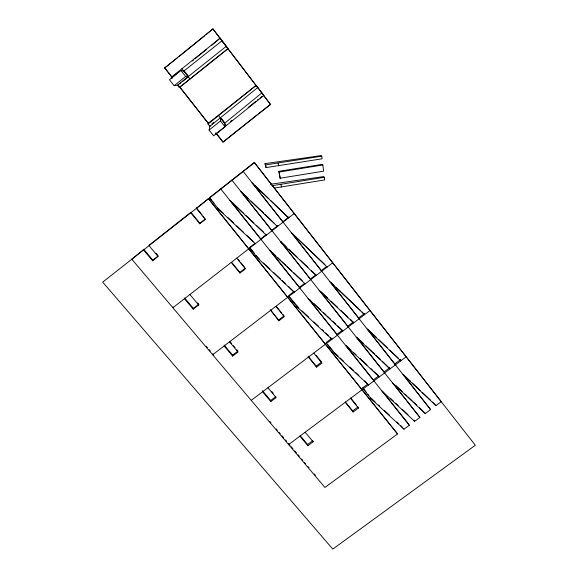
<?xml version="1.0" encoding="UTF-8"?>
<svg xmlns="http://www.w3.org/2000/svg" width="578" height="578" viewBox="0 0 578 578"><rect width="100%" height="100%" fill="white"/><g stroke="black" fill="none" stroke-linecap="round" stroke-linejoin="round"><path stroke-width="0.87" d="M255.281 243.757L218.433 209.12L217.328 207.278M172.193 78.485L171.261 77.3L220.204 38.112L211.823 45.192M215.919 133.121L215.861 133.98L263.893 95.384L256.22 85.334L208.21 123.324L208.029 124.032L209.843 126.336L257.694 87.589M222.01 40.807L183.775 71.08M403.162 374.775L435.913 405.64L441.252 401.703L254.277 162.418L209.554 197.618L218.433 209.12M184.476 298.725L193.254 309.187L198.673 304.996L198.745 304.209L197.654 302.901M199.764 223.765L199.836 223.252L190.913 212.292L190.812 212.776L199.764 223.765L205.306 219.423L196.361 208.398L208.333 198.579L397.541 433.941L324.944 487.478L131.813 259.211L143.806 249.371L152.838 260.136L152.606 260.779L143.539 249.978L143.806 249.371M205.306 219.423L205.356 218.918L199.836 223.252M193.254 309.187L193.348 308.385L198.745 304.209M224.495 122.471L225.001 126.792L213.643 135.823L209.099 130.057L209.995 125.592M173.032 306.94L172.873 307.734L248.547 248.988L248.446 248.388M226.229 46.334L177.46 85.183L179.317 87.538L228.028 48.697L220.204 38.112M171.688 76.896L164.658 67.958L212.928 28.9L270.526 104.408L222.992 142.116L215.804 132.976M164.658 67.958L177.395 57.843M178.79 56.709L204.583 35.836M205.978 34.709L212.928 28.9M178.306 72.243L172.02 77.322L171.261 77.3M192.272 60.972L193.666 59.845M195.061 58.718L206.238 49.701M184.49 71.224L180.957 70.494L169.47 79.764L174.159 85.71L178.429 85.031M174.159 85.71L185.632 76.462L188.132 76.614M179.52 83.955L180.914 82.827M182.308 81.708L187.893 77.206M179.317 87.538L228.1 48.458M224.596 123.309L261.791 92.957M208.029 124.032L256.22 85.334M212.09 123.786L213.47 122.688M212.097 123.916L213.499 122.796M209.099 130.057L220.471 121.004L220.377 117.392M230.622 121.431L232.024 120.311M248.135 107.508L255.837 101.381M257.239 100.269L258.641 99.156M260.042 98.036L262.145 96.367M222.992 142.116L256.921 114.979M258.337 113.859L270.526 104.408M190.913 212.292L149.276 245.072L149.023 245.664L158.076 256.48L152.606 260.779M254.399 162.714L102.696 282.129L332.798 549.1L475.304 445.255L254.277 162.418M152.838 260.136L158.293 255.852M288.754 286.688L294.209 292.287L258.395 258.763L249.761 248.041L249.653 247.449L255.158 243.172M260.815 239.458L260.664 238.895L266.191 234.61M271.898 230.853L271.711 230.319L277.946 225.485M283.01 222.227L282.786 221.721L289.036 216.866M249.761 248.041L294.166 213.571L293.899 213.094M236.742 258.149L245.404 268.821L239.928 273.062L239.856 272.382L245.318 268.156M293.949 291.543L288.501 295.719L288.747 296.471L297.106 306.867L331.931 339.322L330.24 337.212M299.679 288.097L299.397 287.367L304.866 283.184L305.155 283.899L269.42 250.231M310.646 279.694L310.328 279.001L315.805 274.803L311.282 270.511M321.643 271.27L321.289 270.605L326.78 266.393M288.747 296.471L332.668 262.824L332.278 262.181M229.509 341.844L238.013 352.009L232.652 356.099L232.609 355.152L237.948 351.07L236.821 349.719M275.865 306.34L284.26 316.679L278.834 320.826L278.632 319.988L284.036 315.863L282.924 314.49M331.909 338.159L326.158 342.508L326.527 343.411L334.633 353.49L368.511 384.934L364.761 380.888M337.342 335.233L336.945 334.359L342.349 330.269L337.769 325.978M348.194 327.025L347.754 326.18L353.18 322.076L353.635 322.914L318.962 290.178M359.075 318.803L358.598 317.979L364.711 313.355M251.228 400.352L325.335 344.315L324.973 343.404M326.527 343.411L369.985 310.552L369.472 309.757M267.91 387.737L276.154 397.585L270.851 401.587L270.677 400.496L275.959 396.508M313.782 353.05L321.924 363.078L316.556 367.124L316.224 366.149L321.57 362.11L316.166 355.448M382.882 391.848L408.668 424.122L409.296 425.271L403.993 429.179L371.025 398.704L362.681 387.889L367.659 384.168M378.344 376.191L373.352 379.919L373.865 380.938M384.601 372.918L384.045 371.929L389.767 367.659M400.511 359.632L394.774 363.916L395.366 364.884M363.165 388.929L406.168 356.821L405.532 355.882M307.901 445.703L307.604 444.489L312.835 440.595L313.146 441.794L307.901 445.703L299.888 436.166M353.136 412.027L352.688 410.915L357.984 406.97L358.447 408.068L353.136 412.027L345.225 402.317M381.711 390.75L414.607 421.355L419.917 417.432L394.109 384.608M392.419 382.773L425.242 413.508L430.574 409.578L403.133 374.53M274.297 188.074L324.699 179.924L324.374 177.294L323.615 176.579L270.569 184.259M280.171 178.219L323.622 171.153L322.864 164.99L322.112 164.362L278.899 171.334L280.171 178.219L278.899 171.334M272.166 185.69L324.374 177.294M279.333 172.013L322.864 164.99M265.006 163.653L265.678 164.911L321.773 156.154L322.105 158.806L266.053 167.584L265.006 163.653L321.028 155.59L321.773 156.154M371.177 398.235L375.122 401.883M378.409 404.925L379.724 406.139M384.327 410.394L389.579 415.257M396.811 421.94L398.784 423.768M400.756 425.589L403.993 429.179M334.893 353.158L338.144 356.171M340.088 357.984L343.332 360.997M349.827 367.023L353.722 370.643M355.672 372.449L358.916 375.462M289.614 297.099L298.804 307.908M302.077 310.964L308.63 317.069M313.868 321.953L318.449 326.223M321.722 329.279L323.687 331.107M325.652 332.942L328.275 335.385M390.345 398.249L393.625 401.298M395.598 403.133L398.22 405.568M402.151 409.231L408.054 414.729M346.294 345.651L350.832 349.892M353.425 352.313L356.019 354.733M359.906 358.367L367.03 365.029M370.917 368.663L372.218 369.869M373.511 371.083L378.048 375.324M345.427 345.348L379.233 376.928L378.691 375.924M309.671 299.614L310.978 300.842M313.594 303.291L320.783 310.039M323.398 312.488L326.006 314.945M327.314 316.166L330.58 319.237M332.545 321.072L335.811 324.142M308.016 298.53L342.768 331.129L342.342 330.269M395.764 385.432L402.31 391.559M404.925 394.008L406.89 395.851M408.198 397.079L412.128 400.756M413.436 401.977L416.709 405.041M419.325 407.497L425.242 413.508M256.105 255.462L259.558 259.349M263.445 262.997L269.94 269.073M273.835 272.715L280.323 278.791M282.266 280.612L285.51 283.654M357.081 337.523L363.548 343.607M366.134 346.034L374.537 353.938M375.83 355.159L380.36 359.415M382.296 361.236L389.984 368.901L356.258 337.184M218.433 208.658L223.679 213.585M227.616 217.285L233.519 222.833M236.799 225.911L243.352 232.081M246.633 235.159L253.193 241.322M321.224 291.904L327.74 298.067M331.006 301.145L337.523 307.301M340.782 310.379L347.956 317.156M350.564 319.62L353.172 322.083M403.849 375.014L410.38 381.169M412.338 383.012L420.177 390.403M422.135 392.245L430.617 400.251M432.582 402.093L435.913 405.64M270.54 250.852L275.72 255.729M277.664 257.564L280.901 260.613M282.194 261.834L286.081 265.497M287.374 266.711L291.912 270.988M293.855 272.816L302.272 280.749M280.908 241.712L286.081 246.618M289.311 249.682L297.063 257.029M300.293 260.093L308.052 267.448M280.482 241.669L316.137 275.489L315.805 274.803M367.897 329.366L376.285 337.306M378.865 339.748L387.253 347.689M389.832 350.131L398.213 358.071M367.109 329.005L400.764 360.853L400.149 359.899M230.853 201.18L243.938 213.564M245.903 215.421L253.749 222.848M256.372 225.326L263.568 232.132M229.574 200.371L266.35 235.159M330.847 282.331L334.106 285.424M336.056 287.273L360.13 310.162M362.081 312.012L364.53 314.678L329.93 281.797M291.962 233.158L324.843 264.551M291.565 233.086L327.155 267.05M241.329 191.824L248.518 198.659M251.127 201.151L263.532 212.964M264.84 214.207L273.979 222.913M240.759 191.6L277.454 226.547L277.245 226.02M255.108 185.552L268.792 198.673M270.75 200.544L288.581 217.899L251.965 182.807M206.267 346.229L207.43 347.609M209.178 349.676L210.349 351.056M213.846 355.188L212.675 353.815L212.653 354.762L287.541 297.395L287.309 296.637M269.767 421.304L270.93 422.684M276.176 428.883L277.339 430.263M279.087 432.33L280.251 433.71M281.999 435.776L283.747 437.842M285.496 439.909L286.659 441.289M290.134 445.392L288.408 443.355L288.639 444.569L361.987 389.803L361.51 388.763M291.283 446.751L293.003 448.788M294.729 450.826L296.449 452.863M298.176 454.9L299.325 456.259M301.622 458.975L302.771 460.334M304.49 462.371L305.639 463.729M307.937 466.446L309.086 467.804M314.259 473.917L315.407 475.275M184.599 297.959L193.348 308.385M224.127 345.044L232.609 355.152M262.448 390.699L270.677 400.496M300.192 435.66L307.604 444.489M224.141 345.962L232.652 356.099M262.593 391.754L270.851 401.587M156.038 253.157L157.729 255.18M230.044 341.62L231.735 343.643M233.433 345.673L235.123 347.696M271.581 391.27L273.221 393.235M189.902 294.513L198.673 304.996M305.155 432.243L313.146 441.794M231.749 262.434L239.856 272.382M270.807 310.386L278.632 319.988M308.096 356.171L316.224 366.149M345.369 401.927L352.688 410.915M231.251 262.412L239.928 273.062M278.834 320.826L270.251 309.707M308.399 357.117L316.556 367.124M350.55 398.343L358.447 408.068M196.448 207.936L202.018 214.799M203.131 216.172L204.244 217.545M238.302 259.515L239.379 260.844M240.462 262.174L244.234 266.826M276.226 306.239L281.804 313.11M350.673 397.967L356.294 404.889M209.554 197.618L211.772 200.378M212.885 201.758L213.997 203.138M249.653 247.449L254.493 253.46M327.777 344.517L333.166 351.214M362.681 387.889L366.604 392.758M367.724 394.153L368.843 395.54M208.333 198.579L397.541 433.941M230.824 201.541L260.664 238.895M270.208 250.838L299.397 287.367M309.483 299.996L336.945 334.359M345.904 345.572L374.472 381.321M409.296 425.271L220.688 188.854M241.264 191.932L271.711 230.319M280.67 241.604L310.328 279.001M320.385 291.673L347.754 326.18M356.691 337.444L384.045 371.929M419.917 417.432L231.85 180.069M252.983 183.869L282.786 221.721M291.717 233.057L321.289 270.605M330.753 282.62L358.598 317.979M367.507 329.287L395.887 365.332M430.574 409.578L243.049 171.254M164.846 67.994L171.854 76.903M179.931 87.177L208.355 123.309M216.367 133.496L222.978 141.899M178.58 85.66L208.34 123.497M180.957 70.494L185.632 76.462M220.471 121.004L225.001 126.792M184.339 71.195L188.168 75.971M221.403 118.512L224.517 122.615M184.057 71.137L185.668 73.196M186.737 74.569L188.349 76.628M221.945 119.624L224.553 122.962M181.911 68.703L189.952 78.984M218.585 115.622L226.395 125.607M212.95 29.066L257.781 87.842M261.061 92.14L270.36 104.322M413.956 420.22L414.607 421.355M370.52 397.628L371.025 398.704M334.243 352.558L334.633 353.49M296.839 306.08L297.106 306.867M258.258 258.135L258.395 258.763M265.678 164.911L266.053 167.584M278.134 163.112L278.495 165.792M281.009 184.404L281.363 187.048"/></g></svg>
